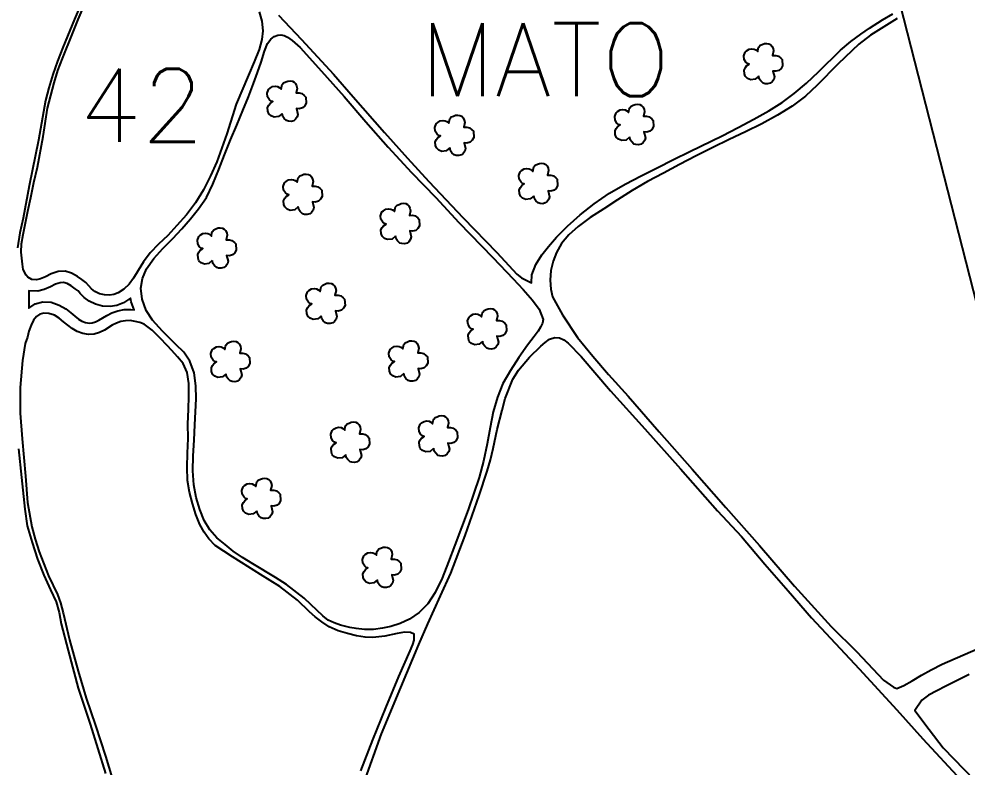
# Model space of a CAD drawing. Header units: millimetres. Extents: x 758395 to 764335, y 7809539 to 7813739.
# Drawn here: x 760642.9 to 760980.5, y 7812050.3 to 7812316.5 of the extents above; entities that cross this region are included whole.
import ezdxf

# ---------------------------------------------------------------- set-up
doc = ezdxf.new("R2010")
doc.units = ezdxf.units.MM
doc.linetypes.add('CONTINUO', pattern=[0])
for name, color, linetype in [('0114000634', 1, 'Continuous'), ('0114000634042', 5, 'Continuous'), ('0114000634043', 5, 'Continuous'), ('0114000634044', 5, 'Continuous'), ('0114000634045', 5, 'Continuous'), ('0114000634046', 5, 'Continuous'), ('MATO', 3, 'Continuous'), ('PEDRA', 7, 'Continuous'), ('REDE_DE_LUZ', 6, 'Continuous'), ('TEXTO_NUN_TAL', 7, 'Continuous')]:
    doc.layers.add(name, color=color, linetype=linetype)
doc.layers.add('TEXTO_DIVERSOS', color=7, linetype='Continuous', lineweight=5)
doc.styles.add('Simplex', font='simplex.shx')

msp = doc.modelspace()

# ---------------------------------------------------------------- linework, layer by layer
at = {"layer": '0114000634', "color": 1, "linetype": 'ByBlock'}
for points in [[(760669.44, 7812332.44), (760662.61, 7812316.38), (760658.47, 7812306.29), (760656.64, 7812301.45), (760654.88, 7812296.73), (760653.5, 7812292), (760652.3, 7812287.53), (760649.81, 7812273.37), (760646.54, 7812257.1), (760644.36, 7812245.67), (760643.17, 7812240.4), (760642.4, 7812235.09)], [(760642.73, 7812163.52), (760643.73, 7812153.34), (760644.95, 7812142.1), (760645.83, 7812136.17), (760647.51, 7812130.2), (760649.49, 7812124.26), (760651.78, 7812118.55), (760654.12, 7812113.35), (760656.07, 7812109.14), (760657.18, 7812105.28), (760657.86, 7812101.21), (760660.41, 7812091.78), (760663.92, 7812078.42), (760668.19, 7812065.57), (760673.68, 7812048.07)]]:
    msp.add_lwpolyline(points, dxfattribs=at)
at = {"layer": '0114000634042', "linetype": 'ByBlock'}
for points in [[(760646.07, 7812248.16), (760647.09, 7812252.96), (760648.18, 7812258.26), (760649.43, 7812263.81), (760651.44, 7812274.68), (760653.03, 7812284.8), (760655.41, 7812293.78), (760656.71, 7812298.18), (760658.35, 7812302.44), (760662.01, 7812311.51), (760663.99, 7812316.33), (760668.07, 7812326.13)], [(760728.4, 7812319.06), (760729.4, 7812315.65), (760729.68, 7812312.28), (760729.36, 7812309.15), (760728.38, 7812305.59), (760726.62, 7812301.23), (760724.56, 7812296.5), (760720.26, 7812286.18), (760716.83, 7812275.65), (760715.13, 7812270.6), (760713.28, 7812265.6), (760711.04, 7812260.7), (760708.62, 7812255.72), (760705.78, 7812251.06), (760702.47, 7812246.8), (760699.14, 7812242.97), (760695.91, 7812239.39), (760692.59, 7812236.34), (760689.58, 7812233.26), (760687.16, 7812230.12), (760685.26, 7812227), (760683.6, 7812224.22), (760682.08, 7812222.16), (760680.17, 7812220.3), (760678.22, 7812219.05), (760676.66, 7812218.45), (760675.09, 7812218.19), (760673.27, 7812218.28), (760671.51, 7812218.74), (760669.93, 7812219.51), (760668.73, 7812220.43), (760667.69, 7812221.52), (760666.64, 7812222.77), (760665.24, 7812223.73), (760663.67, 7812224.89), (760661.63, 7812226.03), (760659.26, 7812226.7), (760656.83, 7812226.63), (760654.32, 7812225.84), (760652.32, 7812224.78), (760650.56, 7812223.98), (760649.16, 7812223.63), (760647.5, 7812223.73), (760645.98, 7812224.59), (760645.48, 7812225.32), (760644.32, 7812227.29), (760644.14, 7812229.21), (760643.7, 7812233.52), (760643.81, 7812236.46), (760644.39, 7812239.8), (760646.07, 7812248.16)]]:
    msp.add_lwpolyline(points, dxfattribs=at)
at = {"layer": '0114000634043', "linetype": 'ByBlock'}
msp.add_lwpolyline([(760764.63, 7812048.99), (760768.82, 7812059.96), (760773.49, 7812071.41), (760778.15, 7812082.58), (760782.13, 7812091.66), (760783.12, 7812093.95), (760783.64, 7812095.46), (760783.54, 7812097.59), (760782.23, 7812098.19), (760780.12, 7812098.27), (760777.54, 7812097.85), (760773.19, 7812096.87), (760771.06, 7812096.61), (760768.82, 7812096.46), (760766.11, 7812096.53), (760763.06, 7812097.02), (760759.87, 7812097.83), (760756.47, 7812098.73), (760753.36, 7812100.23), (760750.7, 7812101.93), (760748.3, 7812103.75), (760746.27, 7812105.52), (760742.04, 7812109.72), (760735.81, 7812114.5), (760728.93, 7812118.83), (760722.08, 7812123.05), (760718.9, 7812125.07), (760715.82, 7812127.18), (760712.78, 7812129.19), (760710.53, 7812131.54), (760708.84, 7812133.88), (760707.29, 7812136.63), (760705.83, 7812140.21), (760704.64, 7812144.12), (760703.62, 7812148.07), (760702.84, 7812152.32), (760702.71, 7812156.97), (760702.89, 7812161.96), (760703.06, 7812167.17), (760703.03, 7812172.39), (760703.28, 7812177.5), (760703.4, 7812182.29), (760703.36, 7812186.76), (760702.81, 7812190.68), (760701.29, 7812193.84), (760699.37, 7812196.28), (760697.32, 7812198.47), (760695.59, 7812200.34), (760693.11, 7812202.88), (760690.29, 7812205.71), (760688.89, 7812206.87), (760687.42, 7812207.86), (760685.85, 7812208.54), (760684.21, 7812208.88), (760682.45, 7812209.14), (760680.79, 7812209.12), (760679.13, 7812208.8), (760677.56, 7812208.2), (760676.08, 7812207.5), (760673.27, 7812205.77), (760671.59, 7812204.93), (760669.68, 7812204.38), (760667.68, 7812204.21), (760665.59, 7812204.56), (760663.58, 7812205.28), (760661.77, 7812206.35), (760660.21, 7812207.59), (760658.76, 7812208.78), (760657.24, 7812210.02), (760655.48, 7812211.04), (760653.55, 7812211.74), (760651.78, 7812211.85), (760650.33, 7812211.45), (760649.13, 7812210.61), (760648.1, 7812209.37), (760647.21, 7812207.52), (760646.38, 7812205.37), (760645.87, 7812203.24), (760645.09, 7812201.06), (760644.18, 7812195), (760643.26, 7812185.32), (760643.31, 7812176.17), (760643.98, 7812167.07), (760645.14, 7812153.76), (760645.96, 7812144.43), (760647.43, 7812135.78), (760648.62, 7812131.4), (760650.1, 7812126.87), (760653.39, 7812118.4), (760656.61, 7812111.74), (760657.65, 7812108.75), (760658.57, 7812105.22), (760660.81, 7812095.61), (760663.94, 7812084.43), (760666.79, 7812074.85), (760670.09, 7812065.1), (760673.72, 7812054.2), (760676.84, 7812043.63)], dxfattribs=at)
at = {"layer": '0114000634044', "linetype": 'ByBlock'}
msp.add_lwpolyline([(760765.62, 7812044.62), (760771.93, 7812062.08), (760778.88, 7812078.65), (760785.21, 7812093.9), (760788.42, 7812101.28), (760792.95, 7812111.18), (760796.67, 7812119.28), (760801.78, 7812132.67), (760806.7, 7812146.99), (760809.54, 7812155.62), (760810.72, 7812159.64), (760811.72, 7812163.6), (760813.09, 7812170.41), (760814.88, 7812177.35), (760815.99, 7812181.41), (760818.7, 7812188.31), (760820.7, 7812191.48), (760824.64, 7812196.1), (760828.75, 7812200.01), (760830.28, 7812201.37), (760831.83, 7812202.57), (760833.65, 7812203.15), (760835.38, 7812203.05), (760836.91, 7812202.27), (760838.39, 7812201.14), (760843.05, 7812196.38), (760853.56, 7812184.22), (760865.72, 7812170.66), (760878.38, 7812156.43), (760891.66, 7812141.51), (760900.17, 7812132.36), (760908.46, 7812122.45), (760916.72, 7812113.04), (760925.05, 7812103.39), (760942.1, 7812085.25), (760955.45, 7812070.67), (760964.73, 7812060.35), (760978.32, 7812045.59)], dxfattribs=at)
at = {"layer": '0114000634045', "linetype": 'ByBlock'}
msp.add_lwpolyline([(760955.58, 7812316.6), (760946.1, 7812310.72), (760941.97, 7812307.48), (760934.55, 7812300.52), (760927.15, 7812292.88), (760922.93, 7812289.04), (760918.15, 7812285.51), (760912.94, 7812282.22), (760907.37, 7812279.13), (760901.6, 7812276.3), (760895.79, 7812273.58), (760889.95, 7812270.74), (760884.02, 7812267.77), (760878.08, 7812264.66), (760872.35, 7812261.65), (760866.68, 7812258.64), (760861.18, 7812255.43), (760856.05, 7812252.08), (760851.12, 7812248.95), (760846.25, 7812245.83), (760841.93, 7812242.62), (760838.62, 7812239.74), (760836.04, 7812236.65), (760834.23, 7812233.4), (760833.03, 7812230.27), (760832.27, 7812226.95), (760831.99, 7812223.51), (760832.29, 7812220.38), (760832.9, 7812217.61), (760836.45, 7812211.18), (760841.71, 7812203.19), (760847.16, 7812196.51), (760852.84, 7812190.04), (760859.74, 7812182.23), (760870.79, 7812169.54), (760882.63, 7812156.27), (760894.62, 7812142.72), (760906.55, 7812129.16), (760919.03, 7812114.67), (760932.12, 7812100.27), (760941.23, 7812091.25), (760950.68, 7812081.22), (760954.24, 7812078.74), (760955.44, 7812078.25), (760958, 7812079.3), (760960.9, 7812081.01), (760964.23, 7812083.06), (760967.68, 7812084.94), (760971.64, 7812086.86), (760984.38, 7812092.45)], dxfattribs=at)
at = {"layer": '0114000634046', "linetype": 'ByBlock'}
msp.add_lwpolyline([(760981.26, 7812083.22), (760972.86, 7812079.07), (760969.7, 7812077.42), (760966.79, 7812075.84), (760964.41, 7812074.13), (760961.87, 7812070.41), (760966.95, 7812063.72), (760972.01, 7812057.19), (760983.09, 7812045.59)], dxfattribs=at)
at = {"layer": 'MATO', "linetype": 'ByBlock'}
for points in [[(760735.32, 7812317.87), (760743.42, 7812309.14), (760754.9, 7812296.87), (760761.87, 7812288.82), (760773.03, 7812276.04), (760781.23, 7812266.97), (760788.81, 7812258.69), (760801.08, 7812245.77), (760813.03, 7812233.45), (760820.18, 7812225.64), (760821.81, 7812224.37), (760825.43, 7812222.55), (760825.53, 7812225.47), (760826.89, 7812229.12), (760829.06, 7812232.61), (760831.39, 7812235.57), (760834.33, 7812238.85), (760838.23, 7812242.72), (760842.75, 7812246.79), (760847.73, 7812250.75), (760853.09, 7812254.46), (760858.7, 7812257.76), (760864.42, 7812260.7), (760870.14, 7812263.53), (760875.95, 7812266.44), (760881.79, 7812269.31), (760893.29, 7812274.94), (760898.97, 7812277.84), (760904.53, 7812280.83), (760909.86, 7812283.82), (760914.6, 7812286.81), (760918.95, 7812289.98), (760923.29, 7812293.66), (760927.52, 7812297.7), (760935.35, 7812305.35), (760939.08, 7812308.47), (760942.59, 7812311.12), (760945.72, 7812313.24), (760950.38, 7812316.14), (760954.08, 7812318.29)], [(760718.21, 7812273.5), (760720.49, 7812278.75), (760722.6, 7812283.87), (760724.6, 7812288.84), (760726.43, 7812293.52), (760727.85, 7812297.42), (760729.15, 7812301.12), (760730.35, 7812305.01), (760731.41, 7812307.74), (760732.5, 7812309.35), (760733.76, 7812310.3), (760735.01, 7812310.7), (760736.15, 7812310.82), (760737.31, 7812310.61), (760738.49, 7812310.01), (760740.12, 7812308.83), (760743.05, 7812306.39), (760750.62, 7812297.86), (760758.68, 7812288.92), (760766.41, 7812279.86), (760774.37, 7812270.91), (760782.66, 7812261.85), (760791.29, 7812252.91), (760799.46, 7812244.06), (760811.6, 7812231.61), (760818.87, 7812223.98), (760822.4, 7812220.25), (760825.67, 7812216.44), (760828.12, 7812213.18), (760829.47, 7812209.55), (760829.24, 7812208.25), (760828.62, 7812206.88), (760827.78, 7812205.45), (760826.27, 7812203.46), (760823.9, 7812200.38), (760820.83, 7812196.08), (760817.85, 7812191.37), (760815.22, 7812186.73), (760813.23, 7812181.87), (760811.74, 7812176.71), (760810.6, 7812171.13), (760809.54, 7812165.26), (760808.23, 7812159.2), (760806.7, 7812153.37), (760804.82, 7812147.74), (760802.77, 7812141.82), (760798.12, 7812129.22), (760795.82, 7812123.27), (760793.51, 7812117.57), (760791.11, 7812112.36), (760788.5, 7812108.41), (760785.36, 7812105.29), (760781.98, 7812102.92), (760778.66, 7812101.4), (760775.27, 7812100.33), (760772.37, 7812099.77), (760769.09, 7812099.26), (760765.88, 7812099.21), (760762.92, 7812099.55), (760760.74, 7812099.97), (760757.41, 7812100.85), (760755.13, 7812101.57), (760752.94, 7812102.55), (760751.02, 7812104.1), (760746.79, 7812108.19), (760744.44, 7812110.41), (760738.12, 7812115.24), (760734.21, 7812117.78), (760726.19, 7812122.59), (760722.52, 7812124.92), (760719.12, 7812127.14), (760716.33, 7812129.46), (760713.27, 7812131.86), (760710.85, 7812134.69), (760708.85, 7812138.03), (760707.28, 7812141.97), (760706.02, 7812146.26), (760705.15, 7812150.76), (760704.75, 7812155.68), (760704.92, 7812161.05), (760705.22, 7812166.66), (760705.55, 7812172.05), (760705.91, 7812181.29), (760705.79, 7812185.99), (760705.22, 7812190.63), (760703.68, 7812194.7), (760701.54, 7812197.94), (760698.74, 7812200.65), (760695.36, 7812203.95), (760693.97, 7812205.37), (760690.39, 7812209.27), (760688.22, 7812212.72), (760686.68, 7812216.8), (760686.22, 7812220.75), (760686.88, 7812224.2), (760688.3, 7812227.64), (760690.89, 7812231.27), (760694.11, 7812234.87), (760697.62, 7812238.33), (760700.88, 7812241.8), (760703.89, 7812245.32), (760706.8, 7812248.88), (760709.68, 7812252.99), (760711.94, 7812257.74), (760714.02, 7812262.92), (760716.1, 7812268.17), (760718.21, 7812273.5)]]:
    msp.add_lwpolyline(points, dxfattribs=at)
at = {"layer": 'MATO', "linetype": 'CONTINUO'}
for points in [[(760906.27, 7812296.1, 0), (760905.02, 7812295.05, 0), (760903.44, 7812294.87, 0), (760902.31, 7812295.31, 0), (760901.51, 7812296.09, 0), (760901.18, 7812297, 0), (760901.09, 7812298.33, 0), (760901.52, 7812299.17, 0), (760901.98, 7812299.79, 0), (760902.89, 7812300.41, 0), (760902.31, 7812300.59, 0), (760901.74, 7812301.06, 0), (760901.07, 7812302.12, 0), (760900.94, 7812303.39, 0), (760901.43, 7812304.7, 0), (760901.94, 7812305.17, 0), (760902.87, 7812305.74, 0), (760903.85, 7812305.87, 0), (760904.63, 7812305.76, 0), (760905.24, 7812305.47, 0), (760905.92, 7812304.87, 0), (760906.12, 7812306.02, 0), (760906.3, 7812306.48, 0), (760906.8, 7812307.12, 0), (760907.55, 7812307.4, 0), (760908.29, 7812307.73, 0), (760909.11, 7812307.8, 0), (760909.89, 7812307.69, 0), (760910.53, 7812307.36, 0), (760911, 7812306.85, 0), (760911.41, 7812306.03, 0), (760911.57, 7812305.13, 0), (760911.2, 7812303.51, 0), (760912.33, 7812303.53, 0), (760913.27, 7812303.3, 0), (760914.15, 7812302.6, 0), (760914.64, 7812302.04, 0), (760914.77, 7812299.82, 0), (760914.23, 7812298.82, 0), (760913.5, 7812298.16, 0), (760912.36, 7812297.86, 0), (760911.36, 7812297.94, 0), (760911.9, 7812295.87, 0), (760911.65, 7812294.98, 0), (760911.05, 7812294.14, 0), (760910.39, 7812293.61, 0), (760909.45, 7812293.38, 0), (760908.52, 7812293.44, 0), (760907.82, 7812293.63, 0), (760907.02, 7812294.42, 0), (760906.48, 7812295.13, 0), (760906.31, 7812296.21, 0)], [(760736.59, 7812282.78, 0), (760735.34, 7812281.73, 0), (760733.76, 7812281.55, 0), (760732.63, 7812281.99, 0), (760731.83, 7812282.77, 0), (760731.5, 7812283.67, 0), (760731.41, 7812285, 0), (760731.84, 7812285.84, 0), (760732.3, 7812286.47, 0), (760733.21, 7812287.08, 0), (760732.63, 7812287.27, 0), (760732.06, 7812287.74, 0), (760731.38, 7812288.8, 0), (760731.26, 7812290.06, 0), (760731.75, 7812291.38, 0), (760732.26, 7812291.85, 0), (760733.19, 7812292.42, 0), (760734.16, 7812292.55, 0), (760734.94, 7812292.44, 0), (760735.56, 7812292.15, 0), (760736.24, 7812291.55, 0), (760736.44, 7812292.7, 0), (760736.61, 7812293.16, 0), (760737.12, 7812293.8, 0), (760737.87, 7812294.08, 0), (760738.6, 7812294.4, 0), (760739.43, 7812294.48, 0), (760740.21, 7812294.37, 0), (760740.85, 7812294.03, 0), (760741.32, 7812293.52, 0), (760741.73, 7812292.71, 0), (760741.89, 7812291.8, 0), (760741.52, 7812290.19, 0), (760742.65, 7812290.21, 0), (760743.58, 7812289.98, 0), (760744.47, 7812289.28, 0), (760744.96, 7812288.72, 0), (760745.09, 7812286.5, 0), (760744.54, 7812285.5, 0), (760743.82, 7812284.84, 0), (760742.68, 7812284.53, 0), (760741.68, 7812284.62, 0), (760742.21, 7812282.55, 0), (760741.97, 7812281.66, 0), (760741.37, 7812280.82, 0), (760740.71, 7812280.29, 0), (760739.77, 7812280.06, 0), (760738.84, 7812280.11, 0), (760738.14, 7812280.31, 0), (760737.34, 7812281.1, 0), (760736.79, 7812281.81, 0), (760736.63, 7812282.88, 0)], [(760860.31, 7812274.46, 0), (760859.07, 7812273.42, 0), (760857.48, 7812273.23, 0), (760856.35, 7812273.67, 0), (760855.55, 7812274.46, 0), (760855.22, 7812275.36, 0), (760855.13, 7812276.69, 0), (760855.56, 7812277.53, 0), (760856.02, 7812278.15, 0), (760856.93, 7812278.77, 0), (760856.35, 7812278.95, 0), (760855.78, 7812279.43, 0), (760855.11, 7812280.49, 0), (760854.99, 7812281.75, 0), (760855.47, 7812283.06, 0), (760855.98, 7812283.53, 0), (760856.91, 7812284.1, 0), (760857.89, 7812284.23, 0), (760858.67, 7812284.12, 0), (760859.28, 7812283.84, 0), (760859.96, 7812283.23, 0), (760860.16, 7812284.39, 0), (760860.34, 7812284.85, 0), (760860.84, 7812285.49, 0), (760861.59, 7812285.76, 0), (760862.33, 7812286.09, 0), (760863.15, 7812286.17, 0), (760863.94, 7812286.05, 0), (760864.57, 7812285.72, 0), (760865.04, 7812285.21, 0), (760865.45, 7812284.39, 0), (760865.62, 7812283.49, 0), (760865.24, 7812281.87, 0), (760866.37, 7812281.89, 0), (760867.31, 7812281.67, 0), (760868.19, 7812280.97, 0), (760868.68, 7812280.41, 0), (760868.81, 7812278.18, 0), (760868.27, 7812277.19, 0), (760867.54, 7812276.52, 0), (760866.4, 7812276.22, 0), (760865.4, 7812276.31, 0), (760865.94, 7812274.23, 0), (760865.69, 7812273.35, 0), (760865.09, 7812272.5, 0), (760864.43, 7812271.97, 0), (760863.49, 7812271.74, 0), (760862.56, 7812271.8, 0), (760861.86, 7812272, 0), (760861.06, 7812272.78, 0), (760860.52, 7812273.49, 0), (760860.35, 7812274.57, 0)], [(760796.29, 7812270.59, 0), (760795.04, 7812269.54, 0), (760793.46, 7812269.36, 0), (760792.33, 7812269.8, 0), (760791.53, 7812270.58, 0), (760791.2, 7812271.49, 0), (760791.11, 7812272.82, 0), (760791.54, 7812273.66, 0), (760792, 7812274.28, 0), (760792.91, 7812274.9, 0), (760792.33, 7812275.08, 0), (760791.76, 7812275.55, 0), (760791.08, 7812276.61, 0), (760790.96, 7812277.88, 0), (760791.45, 7812279.19, 0), (760791.96, 7812279.66, 0), (760792.89, 7812280.23, 0), (760793.86, 7812280.36, 0), (760794.64, 7812280.25, 0), (760795.26, 7812279.96, 0), (760795.94, 7812279.36, 0), (760796.14, 7812280.51, 0), (760796.31, 7812280.98, 0), (760796.82, 7812281.62, 0), (760797.57, 7812281.89, 0), (760798.3, 7812282.22, 0), (760799.13, 7812282.29, 0), (760799.91, 7812282.18, 0), (760800.55, 7812281.85, 0), (760801.02, 7812281.34, 0), (760801.43, 7812280.52, 0), (760801.59, 7812279.62, 0), (760801.22, 7812278, 0), (760802.35, 7812278.02, 0), (760803.28, 7812277.79, 0), (760804.17, 7812277.09, 0), (760804.66, 7812276.53, 0), (760804.79, 7812274.31, 0), (760804.24, 7812273.31, 0), (760803.52, 7812272.65, 0), (760802.38, 7812272.35, 0), (760801.38, 7812272.43, 0), (760801.91, 7812270.36, 0), (760801.67, 7812269.47, 0), (760801.07, 7812268.63, 0), (760800.41, 7812268.1, 0), (760799.47, 7812267.87, 0), (760798.54, 7812267.93, 0), (760797.84, 7812268.12, 0), (760797.04, 7812268.91, 0), (760796.49, 7812269.62, 0), (760796.33, 7812270.7, 0)], [(760826.17, 7812253.49, 0), (760824.93, 7812252.45, 0), (760823.34, 7812252.26, 0), (760822.21, 7812252.7, 0), (760821.41, 7812253.49, 0), (760821.08, 7812254.39, 0), (760820.99, 7812255.72, 0), (760821.43, 7812256.56, 0), (760821.88, 7812257.18, 0), (760822.79, 7812257.8, 0), (760822.21, 7812257.99, 0), (760821.64, 7812258.46, 0), (760820.97, 7812259.52, 0), (760820.85, 7812260.78, 0), (760821.33, 7812262.1, 0), (760821.84, 7812262.57, 0), (760822.77, 7812263.14, 0), (760823.75, 7812263.27, 0), (760824.53, 7812263.15, 0), (760825.15, 7812262.87, 0), (760825.82, 7812262.26, 0), (760826.03, 7812263.42, 0), (760826.2, 7812263.88, 0), (760826.7, 7812264.52, 0), (760827.46, 7812264.8, 0), (760828.19, 7812265.12, 0), (760829.02, 7812265.2, 0), (760829.8, 7812265.09, 0), (760830.43, 7812264.75, 0), (760830.9, 7812264.24, 0), (760831.31, 7812263.43, 0), (760831.48, 7812262.52, 0), (760831.1, 7812260.9, 0), (760832.23, 7812260.92, 0), (760833.17, 7812260.7, 0), (760834.05, 7812260, 0), (760834.54, 7812259.44, 0), (760834.67, 7812257.21, 0), (760834.13, 7812256.22, 0), (760833.4, 7812255.56, 0), (760832.26, 7812255.25, 0), (760831.26, 7812255.34, 0), (760831.8, 7812253.26, 0), (760831.55, 7812252.38, 0), (760830.95, 7812251.53, 0), (760830.29, 7812251.01, 0), (760829.35, 7812250.77, 0), (760828.42, 7812250.83, 0), (760827.72, 7812251.03, 0), (760826.92, 7812251.82, 0), (760826.38, 7812252.52, 0), (760826.21, 7812253.6, 0)], [(760742.29, 7812249.61, 0), (760741.05, 7812248.56, 0), (760739.47, 7812248.38, 0), (760738.34, 7812248.82, 0), (760737.54, 7812249.6, 0), (760737.21, 7812250.5, 0), (760737.12, 7812251.83, 0), (760737.55, 7812252.67, 0), (760738, 7812253.29, 0), (760738.91, 7812253.91, 0), (760738.33, 7812254.1, 0), (760737.76, 7812254.57, 0), (760737.09, 7812255.63, 0), (760736.97, 7812256.89, 0), (760737.45, 7812258.21, 0), (760737.96, 7812258.68, 0), (760738.89, 7812259.25, 0), (760739.87, 7812259.38, 0), (760740.65, 7812259.27, 0), (760741.27, 7812258.98, 0), (760741.94, 7812258.38, 0), (760742.15, 7812259.53, 0), (760742.32, 7812259.99, 0), (760742.83, 7812260.63, 0), (760743.58, 7812260.91, 0), (760744.31, 7812261.23, 0), (760745.14, 7812261.31, 0), (760745.92, 7812261.2, 0), (760746.55, 7812260.86, 0), (760747.02, 7812260.35, 0), (760747.44, 7812259.54, 0), (760747.6, 7812258.63, 0), (760747.22, 7812257.02, 0), (760748.36, 7812257.03, 0), (760749.29, 7812256.81, 0), (760750.17, 7812256.11, 0), (760750.66, 7812255.55, 0), (760750.8, 7812253.33, 0), (760750.25, 7812252.33, 0), (760749.53, 7812251.67, 0), (760748.39, 7812251.36, 0), (760747.39, 7812251.45, 0), (760747.92, 7812249.37, 0), (760747.68, 7812248.49, 0), (760747.07, 7812247.64, 0), (760746.41, 7812247.12, 0), (760745.47, 7812246.89, 0), (760744.54, 7812246.94, 0), (760743.84, 7812247.14, 0), (760743.04, 7812247.93, 0), (760742.5, 7812248.64, 0), (760742.33, 7812249.71, 0)], [(760776.96, 7812239.2, 0), (760775.71, 7812238.16, 0), (760774.13, 7812237.97, 0), (760773, 7812238.41, 0), (760772.2, 7812239.2, 0), (760771.87, 7812240.1, 0), (760771.78, 7812241.43, 0), (760772.21, 7812242.27, 0), (760772.67, 7812242.89, 0), (760773.58, 7812243.51, 0), (760773, 7812243.7, 0), (760772.43, 7812244.17, 0), (760771.75, 7812245.23, 0), (760771.63, 7812246.49, 0), (760772.12, 7812247.81, 0), (760772.63, 7812248.28, 0), (760773.56, 7812248.84, 0), (760774.53, 7812248.98, 0), (760775.32, 7812248.86, 0), (760775.93, 7812248.58, 0), (760776.61, 7812247.97, 0), (760776.81, 7812249.13, 0), (760776.98, 7812249.59, 0), (760777.49, 7812250.23, 0), (760778.24, 7812250.5, 0), (760778.98, 7812250.83, 0), (760779.8, 7812250.91, 0), (760780.58, 7812250.8, 0), (760781.22, 7812250.46, 0), (760781.69, 7812249.95, 0), (760782.1, 7812249.14, 0), (760782.26, 7812248.23, 0), (760781.89, 7812246.61, 0), (760783.02, 7812246.63, 0), (760783.96, 7812246.41, 0), (760784.84, 7812245.71, 0), (760785.33, 7812245.15, 0), (760785.46, 7812242.92, 0), (760784.92, 7812241.93, 0), (760784.19, 7812241.27, 0), (760783.05, 7812240.96, 0), (760782.05, 7812241.05, 0), (760782.58, 7812238.97, 0), (760782.34, 7812238.09, 0), (760781.74, 7812237.24, 0), (760781.08, 7812236.72, 0), (760780.14, 7812236.48, 0), (760779.21, 7812236.54, 0), (760778.51, 7812236.74, 0), (760777.71, 7812237.53, 0), (760777.16, 7812238.23, 0), (760777, 7812239.31, 0)], [(760711.72, 7812230.49, 0), (760710.47, 7812229.44, 0), (760708.89, 7812229.26, 0), (760707.76, 7812229.7, 0), (760706.96, 7812230.48, 0), (760706.63, 7812231.39, 0), (760706.54, 7812232.72, 0), (760706.97, 7812233.56, 0), (760707.43, 7812234.18, 0), (760708.34, 7812234.8, 0), (760707.76, 7812234.98, 0), (760707.19, 7812235.45, 0), (760706.51, 7812236.51, 0), (760706.39, 7812237.78, 0), (760706.88, 7812239.09, 0), (760707.39, 7812239.56, 0), (760708.32, 7812240.13, 0), (760709.29, 7812240.26, 0), (760710.07, 7812240.15, 0), (760710.69, 7812239.86, 0), (760711.37, 7812239.26, 0), (760711.57, 7812240.41, 0), (760711.74, 7812240.87, 0), (760712.25, 7812241.51, 0), (760713, 7812241.79, 0), (760713.74, 7812242.12, 0), (760714.56, 7812242.19, 0), (760715.34, 7812242.08, 0), (760715.98, 7812241.75, 0), (760716.45, 7812241.24, 0), (760716.86, 7812240.42, 0), (760717.02, 7812239.51, 0), (760716.65, 7812237.9, 0), (760717.78, 7812237.92, 0), (760718.71, 7812237.69, 0), (760719.6, 7812236.99, 0), (760720.09, 7812236.43, 0), (760720.22, 7812234.21, 0), (760719.67, 7812233.21, 0), (760718.95, 7812232.55, 0), (760717.81, 7812232.25, 0), (760716.81, 7812232.33, 0), (760717.34, 7812230.26, 0), (760717.1, 7812229.37, 0), (760716.5, 7812228.53, 0), (760715.84, 7812228, 0), (760714.9, 7812227.77, 0), (760713.97, 7812227.83, 0), (760713.27, 7812228.02, 0), (760712.47, 7812228.81, 0), (760711.92, 7812229.52, 0), (760711.76, 7812230.6, 0)], [(760750.47, 7812210.8, 0), (760749.23, 7812209.75, 0), (760747.65, 7812209.57, 0), (760746.52, 7812210.01, 0), (760745.72, 7812210.8, 0), (760745.39, 7812211.7, 0), (760745.3, 7812213.03, 0), (760745.73, 7812213.87, 0), (760746.18, 7812214.49, 0), (760747.1, 7812215.11, 0), (760746.51, 7812215.29, 0), (760745.94, 7812215.76, 0), (760745.27, 7812216.82, 0), (760745.15, 7812218.09, 0), (760745.63, 7812219.4, 0), (760746.14, 7812219.87, 0), (760747.07, 7812220.44, 0), (760748.05, 7812220.57, 0), (760748.83, 7812220.46, 0), (760749.45, 7812220.17, 0), (760750.13, 7812219.57, 0), (760750.33, 7812220.72, 0), (760750.5, 7812221.19, 0), (760751.01, 7812221.83, 0), (760751.76, 7812222.1, 0), (760752.49, 7812222.43, 0), (760753.32, 7812222.5, 0), (760754.1, 7812222.39, 0), (760754.73, 7812222.06, 0), (760755.21, 7812221.55, 0), (760755.62, 7812220.73, 0), (760755.78, 7812219.83, 0), (760755.4, 7812218.21, 0), (760756.54, 7812218.23, 0), (760757.47, 7812218, 0), (760758.35, 7812217.3, 0), (760758.84, 7812216.74, 0), (760758.98, 7812214.52, 0), (760758.43, 7812213.53, 0), (760757.71, 7812212.86, 0), (760756.57, 7812212.56, 0), (760755.57, 7812212.65, 0), (760756.1, 7812210.57, 0), (760755.86, 7812209.68, 0), (760755.26, 7812208.84, 0), (760754.59, 7812208.31, 0), (760753.66, 7812208.08, 0), (760752.72, 7812208.14, 0), (760752.03, 7812208.34, 0), (760751.22, 7812209.12, 0), (760750.68, 7812209.83, 0), (760750.51, 7812210.91, 0)], [(760807.96, 7812201.76, 0), (760806.72, 7812200.72, 0), (760805.14, 7812200.53, 0), (760804.01, 7812200.97, 0), (760803.21, 7812201.76, 0), (760802.88, 7812202.66, 0), (760802.79, 7812203.99, 0), (760803.22, 7812204.83, 0), (760803.67, 7812205.45, 0), (760804.58, 7812206.07, 0), (760804, 7812206.25, 0), (760803.43, 7812206.73, 0), (760802.76, 7812207.79, 0), (760802.64, 7812209.05, 0), (760803.12, 7812210.36, 0), (760803.63, 7812210.84, 0), (760804.56, 7812211.4, 0), (760805.54, 7812211.53, 0), (760806.32, 7812211.42, 0), (760806.94, 7812211.14, 0), (760807.61, 7812210.53, 0), (760807.82, 7812211.69, 0), (760807.99, 7812212.15, 0), (760808.5, 7812212.79, 0), (760809.25, 7812213.06, 0), (760809.98, 7812213.39, 0), (760810.81, 7812213.47, 0), (760811.59, 7812213.35, 0), (760812.22, 7812213.02, 0), (760812.69, 7812212.51, 0), (760813.11, 7812211.69, 0), (760813.27, 7812210.79, 0), (760812.89, 7812209.17, 0), (760814.03, 7812209.19, 0), (760814.96, 7812208.97, 0), (760815.84, 7812208.27, 0), (760816.33, 7812207.71, 0), (760816.47, 7812205.48, 0), (760815.92, 7812204.49, 0), (760815.2, 7812203.82, 0), (760814.06, 7812203.52, 0), (760813.06, 7812203.61, 0), (760813.59, 7812201.53, 0), (760813.35, 7812200.65, 0), (760812.75, 7812199.8, 0), (760812.08, 7812199.27, 0), (760811.14, 7812199.04, 0), (760810.21, 7812199.1, 0), (760809.51, 7812199.3, 0), (760808.71, 7812200.08, 0), (760808.17, 7812200.79, 0), (760808, 7812201.87, 0)], [(760716.56, 7812190.14, 0), (760715.32, 7812189.1, 0), (760713.73, 7812188.91, 0), (760712.6, 7812189.35, 0), (760711.8, 7812190.14, 0), (760711.47, 7812191.04, 0), (760711.38, 7812192.37, 0), (760711.82, 7812193.21, 0), (760712.27, 7812193.83, 0), (760713.18, 7812194.45, 0), (760712.6, 7812194.64, 0), (760712.03, 7812195.11, 0), (760711.36, 7812196.17, 0), (760711.24, 7812197.43, 0), (760711.72, 7812198.74, 0), (760712.23, 7812199.22, 0), (760713.16, 7812199.78, 0), (760714.14, 7812199.91, 0), (760714.92, 7812199.8, 0), (760715.54, 7812199.52, 0), (760716.21, 7812198.91, 0), (760716.42, 7812200.07, 0), (760716.59, 7812200.53, 0), (760717.09, 7812201.17, 0), (760717.85, 7812201.44, 0), (760718.58, 7812201.77, 0), (760719.41, 7812201.85, 0), (760720.19, 7812201.73, 0), (760720.82, 7812201.4, 0), (760721.29, 7812200.89, 0), (760721.71, 7812200.08, 0), (760721.87, 7812199.17, 0), (760721.49, 7812197.55, 0), (760722.62, 7812197.57, 0), (760723.56, 7812197.35, 0), (760724.44, 7812196.65, 0), (760724.93, 7812196.09, 0), (760725.06, 7812193.86, 0), (760724.52, 7812192.87, 0), (760723.79, 7812192.2, 0), (760722.65, 7812191.9, 0), (760721.65, 7812191.99, 0), (760722.19, 7812189.91, 0), (760721.94, 7812189.03, 0), (760721.34, 7812188.18, 0), (760720.68, 7812187.65, 0), (760719.74, 7812187.42, 0), (760718.81, 7812187.48, 0), (760718.11, 7812187.68, 0), (760717.31, 7812188.46, 0), (760716.77, 7812189.17, 0), (760716.6, 7812190.25, 0)], [(760779.91, 7812190.29, 0), (760778.67, 7812189.24, 0), (760777.08, 7812189.06, 0), (760775.96, 7812189.5, 0), (760775.16, 7812190.28, 0), (760774.83, 7812191.19, 0), (760774.74, 7812192.52, 0), (760775.17, 7812193.36, 0), (760775.62, 7812193.98, 0), (760776.53, 7812194.6, 0), (760775.95, 7812194.78, 0), (760775.38, 7812195.25, 0), (760774.71, 7812196.31, 0), (760774.59, 7812197.58, 0), (760775.07, 7812198.89, 0), (760775.58, 7812199.36, 0), (760776.51, 7812199.93, 0), (760777.49, 7812200.06, 0), (760778.27, 7812199.95, 0), (760778.89, 7812199.66, 0), (760779.56, 7812199.06, 0), (760779.77, 7812200.21, 0), (760779.94, 7812200.67, 0), (760780.44, 7812201.31, 0), (760781.2, 7812201.59, 0), (760781.93, 7812201.92, 0), (760782.76, 7812201.99, 0), (760783.54, 7812201.88, 0), (760784.17, 7812201.55, 0), (760784.64, 7812201.04, 0), (760785.06, 7812200.22, 0), (760785.22, 7812199.31, 0), (760784.84, 7812197.7, 0), (760785.97, 7812197.72, 0), (760786.91, 7812197.49, 0), (760787.79, 7812196.79, 0), (760788.28, 7812196.23, 0), (760788.42, 7812194.01, 0), (760787.87, 7812193.01, 0), (760787.15, 7812192.35, 0), (760786.01, 7812192.05, 0), (760785.01, 7812192.13, 0), (760785.54, 7812190.06, 0), (760785.29, 7812189.17, 0), (760784.69, 7812188.33, 0), (760784.03, 7812187.8, 0), (760783.09, 7812187.57, 0), (760782.16, 7812187.63, 0), (760781.46, 7812187.82, 0), (760780.66, 7812188.61, 0), (760780.12, 7812189.32, 0), (760779.95, 7812190.4, 0)], [(760759.2, 7812161.42, 0), (760757.95, 7812160.37, 0), (760756.37, 7812160.19, 0), (760755.24, 7812160.63, 0), (760754.44, 7812161.41, 0), (760754.11, 7812162.31, 0), (760754.02, 7812163.64, 0), (760754.45, 7812164.48, 0), (760754.9, 7812165.11, 0), (760755.82, 7812165.72, 0), (760755.24, 7812165.91, 0), (760754.66, 7812166.38, 0), (760753.99, 7812167.44, 0), (760753.87, 7812168.7, 0), (760754.35, 7812170.02, 0), (760754.86, 7812170.49, 0), (760755.79, 7812171.06, 0), (760756.77, 7812171.19, 0), (760757.55, 7812171.08, 0), (760758.17, 7812170.79, 0), (760758.85, 7812170.19, 0), (760759.05, 7812171.34, 0), (760759.22, 7812171.8, 0), (760759.73, 7812172.44, 0), (760760.48, 7812172.72, 0), (760761.21, 7812173.04, 0), (760762.04, 7812173.12, 0), (760762.82, 7812173.01, 0), (760763.45, 7812172.67, 0), (760763.93, 7812172.16, 0), (760764.34, 7812171.35, 0), (760764.5, 7812170.44, 0), (760764.12, 7812168.83, 0), (760765.26, 7812168.84, 0), (760766.19, 7812168.62, 0), (760767.07, 7812167.92, 0), (760767.56, 7812167.36, 0), (760767.7, 7812165.14, 0), (760767.15, 7812164.14, 0), (760766.43, 7812163.48, 0), (760765.29, 7812163.17, 0), (760764.29, 7812163.26, 0), (760764.82, 7812161.18, 0), (760764.58, 7812160.3, 0), (760763.98, 7812159.45, 0), (760763.32, 7812158.93, 0), (760762.38, 7812158.7, 0), (760761.44, 7812158.75, 0), (760760.75, 7812158.95, 0), (760759.95, 7812159.74, 0), (760759.4, 7812160.45, 0), (760759.23, 7812161.52, 0)], [(760790.52, 7812163.68, 0), (760789.28, 7812162.63, 0), (760787.69, 7812162.45, 0), (760786.57, 7812162.89, 0), (760785.77, 7812163.67, 0), (760785.44, 7812164.57, 0), (760785.35, 7812165.9, 0), (760785.78, 7812166.74, 0), (760786.23, 7812167.37, 0), (760787.14, 7812167.98, 0), (760786.56, 7812168.17, 0), (760785.99, 7812168.64, 0), (760785.32, 7812169.7, 0), (760785.2, 7812170.96, 0), (760785.68, 7812172.28, 0), (760786.19, 7812172.75, 0), (760787.12, 7812173.32, 0), (760788.1, 7812173.45, 0), (760788.88, 7812173.34, 0), (760789.5, 7812173.05, 0), (760790.17, 7812172.45, 0), (760790.38, 7812173.6, 0), (760790.55, 7812174.06, 0), (760791.05, 7812174.7, 0), (760791.81, 7812174.98, 0), (760792.54, 7812175.3, 0), (760793.37, 7812175.38, 0), (760794.15, 7812175.27, 0), (760794.78, 7812174.93, 0), (760795.25, 7812174.42, 0), (760795.67, 7812173.61, 0), (760795.83, 7812172.7, 0), (760795.45, 7812171.09, 0), (760796.58, 7812171.1, 0), (760797.52, 7812170.88, 0), (760798.4, 7812170.18, 0), (760798.89, 7812169.62, 0), (760799.03, 7812167.4, 0), (760798.48, 7812166.4, 0), (760797.76, 7812165.74, 0), (760796.62, 7812165.43, 0), (760795.62, 7812165.52, 0), (760796.15, 7812163.44, 0), (760795.91, 7812162.56, 0), (760795.3, 7812161.71, 0), (760794.64, 7812161.19, 0), (760793.7, 7812160.96, 0), (760792.77, 7812161.01, 0), (760792.07, 7812161.21, 0), (760791.27, 7812162, 0), (760790.73, 7812162.71, 0), (760790.56, 7812163.78, 0)], [(760727.54, 7812141.4, 0), (760726.3, 7812140.36, 0), (760724.71, 7812140.18, 0), (760723.59, 7812140.61, 0), (760722.79, 7812141.4, 0), (760722.45, 7812142.3, 0), (760722.37, 7812143.63, 0), (760722.8, 7812144.47, 0), (760723.25, 7812145.09, 0), (760724.16, 7812145.71, 0), (760723.58, 7812145.9, 0), (760723.01, 7812146.37, 0), (760722.34, 7812147.43, 0), (760722.22, 7812148.69, 0), (760722.7, 7812150.01, 0), (760723.21, 7812150.48, 0), (760724.14, 7812151.05, 0), (760725.12, 7812151.18, 0), (760725.9, 7812151.07, 0), (760726.52, 7812150.78, 0), (760727.19, 7812150.18, 0), (760727.4, 7812151.33, 0), (760727.57, 7812151.79, 0), (760728.07, 7812152.43, 0), (760728.83, 7812152.71, 0), (760729.56, 7812153.03, 0), (760730.39, 7812153.11, 0), (760731.17, 7812153, 0), (760731.8, 7812152.66, 0), (760732.27, 7812152.15, 0), (760732.69, 7812151.34, 0), (760732.85, 7812150.43, 0), (760732.47, 7812148.82, 0), (760733.6, 7812148.83, 0), (760734.54, 7812148.61, 0), (760735.42, 7812147.91, 0), (760735.91, 7812147.35, 0), (760736.05, 7812145.13, 0), (760735.5, 7812144.13, 0), (760734.78, 7812143.47, 0), (760733.64, 7812143.16, 0), (760732.64, 7812143.25, 0), (760733.17, 7812141.17, 0), (760732.92, 7812140.29, 0), (760732.32, 7812139.44, 0), (760731.66, 7812138.92, 0), (760730.72, 7812138.69, 0), (760729.79, 7812138.74, 0), (760729.09, 7812138.94, 0), (760728.29, 7812139.73, 0), (760727.75, 7812140.44, 0), (760727.58, 7812141.51, 0)], [(760770.5, 7812116.87, 0), (760769.25, 7812115.83, 0), (760767.67, 7812115.65, 0), (760766.54, 7812116.08, 0), (760765.74, 7812116.87, 0), (760765.41, 7812117.77, 0), (760765.32, 7812119.1, 0), (760765.75, 7812119.94, 0), (760766.21, 7812120.56, 0), (760767.12, 7812121.18, 0), (760766.54, 7812121.37, 0), (760765.97, 7812121.84, 0), (760765.29, 7812122.9, 0), (760765.17, 7812124.16, 0), (760765.66, 7812125.48, 0), (760766.17, 7812125.95, 0), (760767.1, 7812126.52, 0), (760768.08, 7812126.65, 0), (760768.86, 7812126.53, 0), (760769.47, 7812126.25, 0), (760770.15, 7812125.65, 0), (760770.35, 7812126.8, 0), (760770.52, 7812127.26, 0), (760771.03, 7812127.9, 0), (760771.78, 7812128.18, 0), (760772.52, 7812128.5, 0), (760773.34, 7812128.58, 0), (760774.12, 7812128.47, 0), (760774.76, 7812128.13, 0), (760775.23, 7812127.62, 0), (760775.64, 7812126.81, 0), (760775.8, 7812125.9, 0), (760775.43, 7812124.29, 0), (760776.56, 7812124.3, 0), (760777.5, 7812124.08, 0), (760778.38, 7812123.38, 0), (760778.87, 7812122.82, 0), (760779, 7812120.6, 0), (760778.46, 7812119.6, 0), (760777.73, 7812118.94, 0), (760776.59, 7812118.63, 0), (760775.59, 7812118.72, 0), (760776.13, 7812116.64, 0), (760775.88, 7812115.76, 0), (760775.28, 7812114.91, 0), (760774.62, 7812114.39, 0), (760773.68, 7812114.16, 0), (760772.75, 7812114.21, 0), (760772.05, 7812114.41, 0), (760771.25, 7812115.2, 0), (760770.7, 7812115.91, 0), (760770.54, 7812116.98, 0)]]:
    msp.add_polyline3d(points, dxfattribs=at)
at = {"layer": 'PEDRA'}
msp.add_lwpolyline([(760667.82, 7812216.09), (760666.06, 7812217.44), (760664.71, 7812218.85), (760663.93, 7812219.78), (760662.92, 7812220.47), (760661.5, 7812221.52), (760660.09, 7812222.31), (760658.76, 7812222.69), (760657.51, 7812222.65), (760655.87, 7812222.13), (760654.08, 7812221.19), (760651.89, 7812220.19), (760649.54, 7812219.6), (760646.36, 7812219.79), (760646.4, 7812218.81), (760646.44, 7812213.61), (760648.6, 7812215.12), (760651.37, 7812215.89), (760654.37, 7812215.69), (760657.17, 7812214.68), (760659.52, 7812213.32), (760661.29, 7812211.87), (760662.73, 7812210.71), (760664.04, 7812209.65), (760665.28, 7812208.92), (760666.6, 7812208.45), (760667.84, 7812208.24), (760668.95, 7812208.34), (760670.14, 7812208.68), (760671.32, 7812209.27), (760674.17, 7812211.02), (760675.99, 7812211.89), (760678.03, 7812212.66), (760680.38, 7812213.12), (760682.72, 7812213.14), (760683.85, 7812212.98), (760682.77, 7812215.86), (760682.62, 7812217.12), (760680.04, 7812215.46), (760677.71, 7812214.57), (760675.31, 7812214.17), (760672.66, 7812214.31), (760670.12, 7812214.97)], close=True, dxfattribs=at)
at = {"layer": 'REDE_DE_LUZ', "color": 6, "linetype": 'Continuous'}
msp.add_lwpolyline([(761052.07, 7811949.03), (760940.96, 7812383.04), (760913.75, 7812488.47), (760707.41, 7812834.45)], dxfattribs=at)

# ---------------------------------------------------------------- texts
at = {"layer": 'TEXTO_DIVERSOS', "linetype": 'Continuous', "style": 'Simplex'}
msp.add_text('MATO', height=26, dxfattribs=at).set_placement((760785.67, 7812288.98))
at = {"layer": 'TEXTO_NUN_TAL', "linetype": 'Continuous', "style": 'Simplex'}
msp.add_text('42', height=26, dxfattribs=at).set_placement((760664.22, 7812272.76))

doc.saveas('drawing.dxf')
